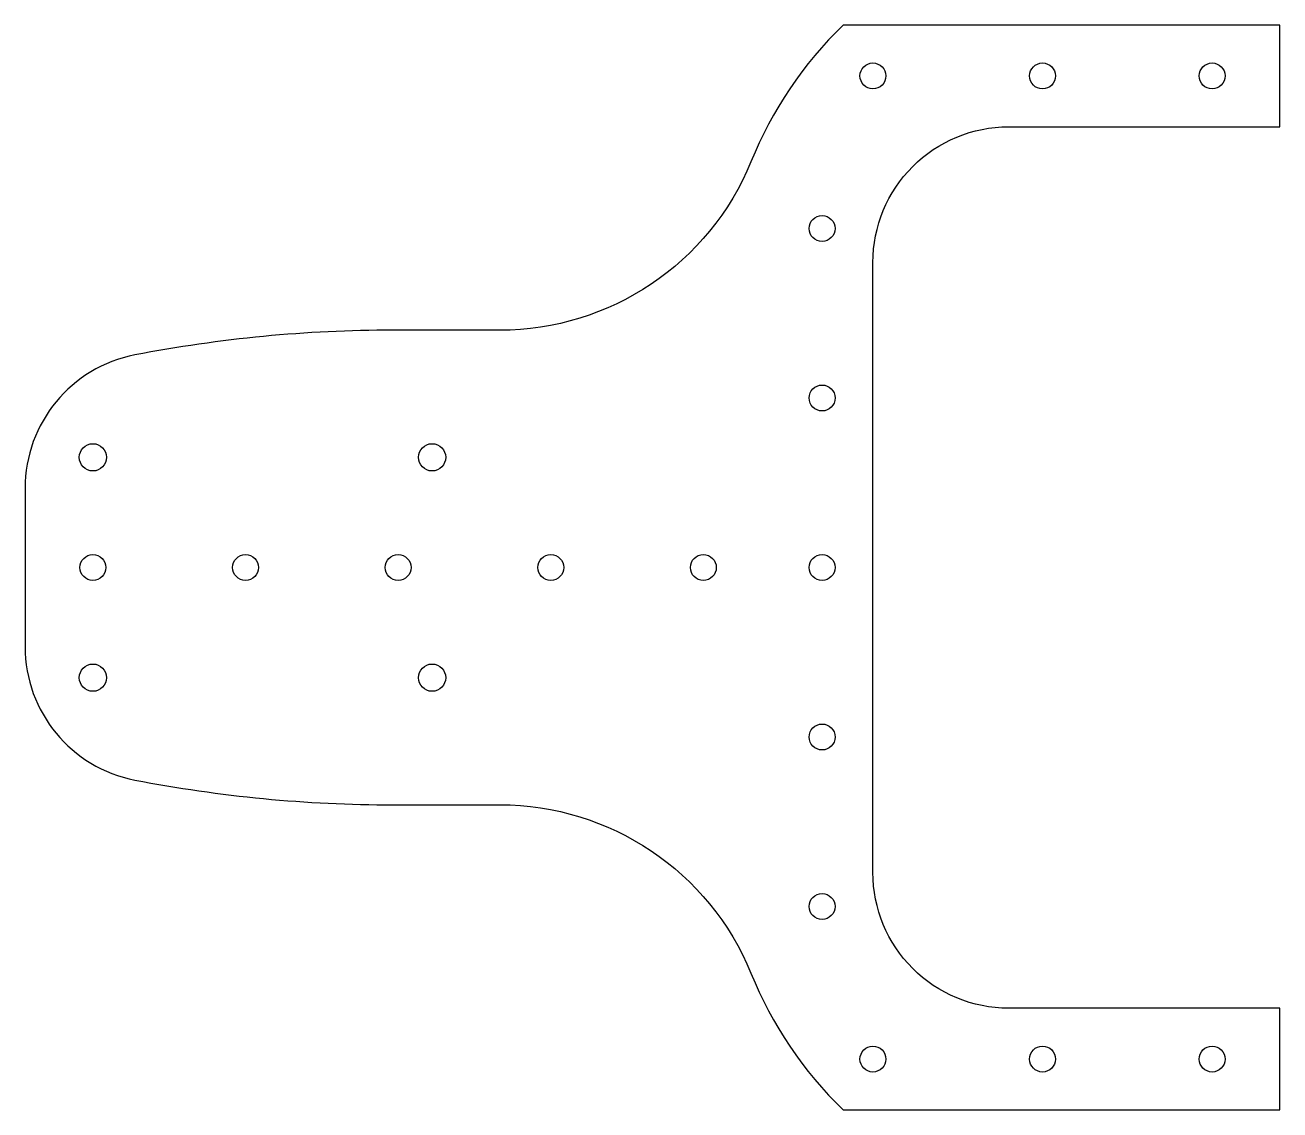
# Model space of a CAD drawing. Header units: inches. Extents: x -7.25 to 2, y -0.75 to 7.25.
import ezdxf

# ---------------------------------------------------------------- set-up
doc = ezdxf.new("R2010")
doc.units = ezdxf.units.IN
doc.header["$MEASUREMENT"] = 0

msp = doc.modelspace()

# ---------------------------------------------------------------- linework, layer by layer
msp.add_lwpolyline([(-1.8992, 0.258, 0.102324), (-1.2205, -0.75), (2, -0.75), (2, 0), (0, 0, -0.414214), (-1, 1), (-1, 5.5, -0.414214), (0, 6.5), (2, 6.5), (2, 7.25), (-1.2205, 7.25, 0.102324), (-1.8992, 6.242, -0.304442), (-3.75, 5), (-4.5372, 5, 0.047907), (-6.4403, 4.8172, 0.359179), (-7.25, 3.8355), (-7.25, 2.6645, 0.359179), (-6.4403, 1.6828, 0.047907), (-4.5372, 1.5), (-3.75, 1.5, -0.304442)], format="xyb", close=True)
for centre, radius in [((-1, 6.875), 0.0955), ((0.25, 6.875), 0.0955), ((1.5, 6.875), 0.0955), ((-1.375, 5.75), 0.0955), ((-1.375, 4.5), 0.0955), ((-6.75, 4.0625), 0.1005), ((-4.25, 4.0625), 0.1005), ((-6.75, 3.25), 0.0955), ((-5.625, 3.25), 0.0955), ((-4.5, 3.25), 0.0955), ((-3.375, 3.25), 0.0955), ((-2.25, 3.25), 0.0955), ((-1.375, 3.25), 0.0955), ((-6.75, 2.4375), 0.1005), ((-4.25, 2.4375), 0.1005), ((-1.375, 2), 0.0955), ((-1.375, 0.75), 0.0955), ((-1, -0.375), 0.0955), ((0.25, -0.375), 0.0955), ((1.5, -0.375), 0.0955)]:
    msp.add_circle(centre, radius)

doc.saveas('drawing.dxf')
